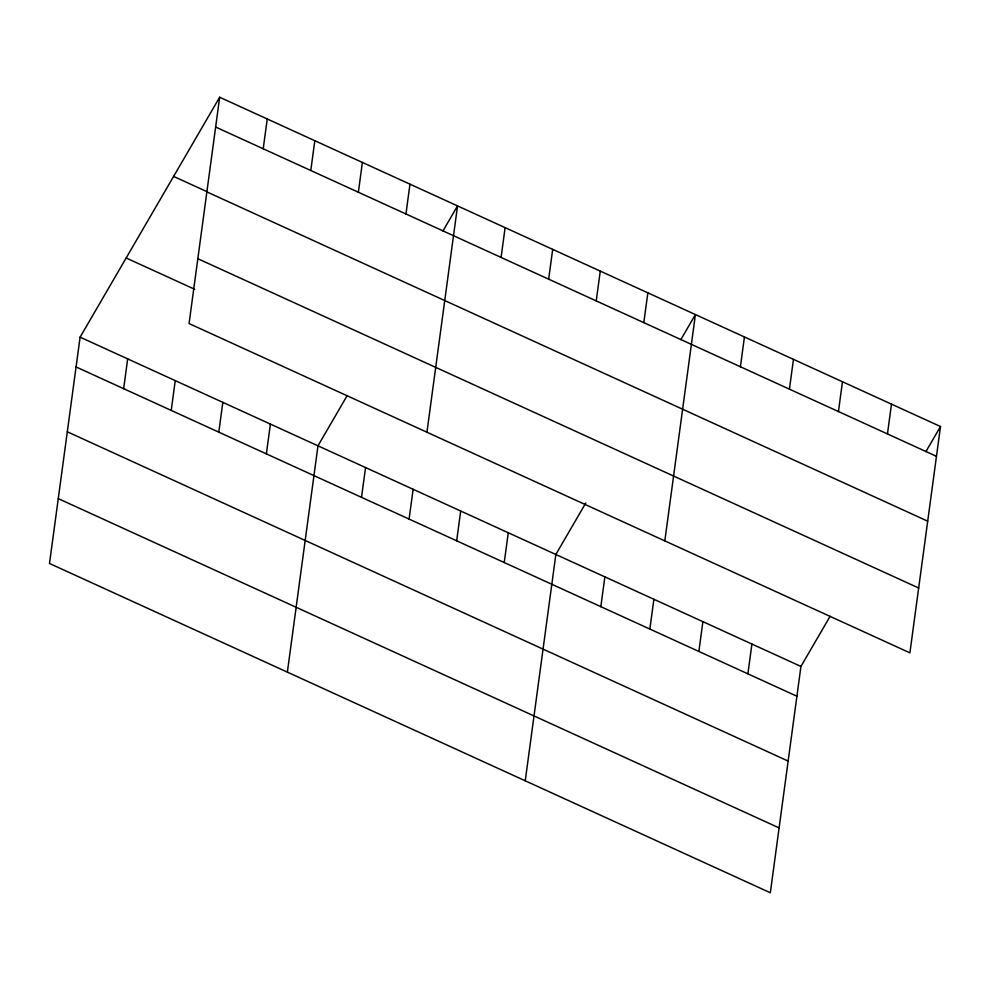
<?xml version="1.0" encoding="UTF-8"?>
<svg xmlns="http://www.w3.org/2000/svg" width="990" height="990" viewBox="0 0 990 990"><rect width="100%" height="100%" fill="white"/><g stroke="black" fill="none" stroke-linecap="round" stroke-linejoin="round"><path stroke-width="1.49" d="M219.669 97.243L189.065 323.557L909.897 652.843L940.5 426.529L219.669 97.243L80.103 337.157L49.5 563.471L770.331 892.757L800.935 666.443L830.103 616.3M123.651 388.674L127.673 358.887M171.221 410.404L175.255 380.618M218.802 432.135L222.824 402.348M263.216 148.772L267.238 118.986M266.372 453.878L270.394 424.079M310.786 170.503L314.82 140.716M287.372 672.136L317.976 445.822L347.144 395.678M358.368 192.233L362.389 162.447M361.523 497.339L365.545 467.552M405.937 213.964L409.971 184.177M409.093 519.069L413.127 489.283M426.938 432.222L457.541 205.908L442.951 230.979M456.675 540.8L460.696 511.013M501.089 257.437L505.11 227.651M504.244 562.543L508.278 532.744M548.658 279.168L552.692 249.381M525.245 780.788L555.848 554.474L585.783 503.019M596.24 300.898L600.262 271.112M600.843 606.66L604.865 576.873M643.809 322.629L647.844 292.842M649.861 629.058L653.883 599.259M664.822 540.886L695.413 314.572L680.835 339.644M698.866 651.445L702.9 621.658M740.409 366.758L744.43 336.971M747.883 673.831L751.917 644.045M789.426 389.144L793.448 359.358M838.443 411.543L842.465 381.756M887.461 433.929L891.483 404.143M925.91 451.601L940.5 426.529M215.634 127.042L936.478 456.328M173.609 176.418L207.195 191.763M206.873 191.887L927.704 521.173M197.839 258.712L918.671 587.998M126.151 257.982L194.721 289.303M80.103 337.157L800.935 666.443M76.069 366.943L796.901 696.23M67.308 431.789L788.139 761.075M58.274 498.614L779.105 827.9"/></g></svg>
